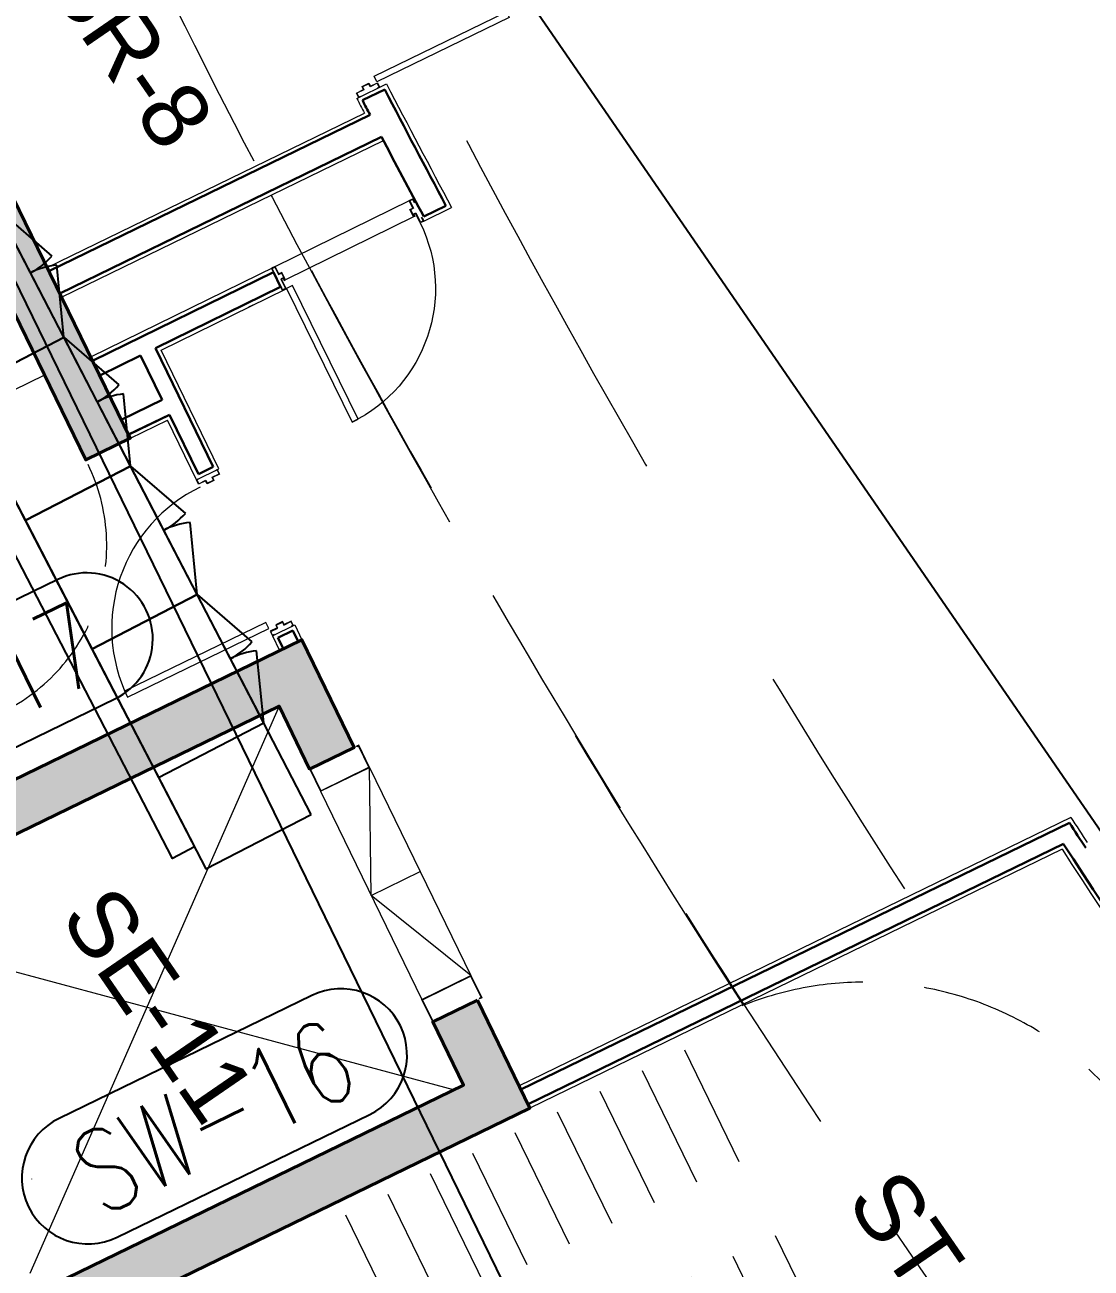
# Model space of a CAD drawing. Header units: millimetres. Extents: x 32582 to 41721, y -247935 to -234947.
# Drawn here: x 39789 to 40434, y -244860 to -244107 of the extents above; entities that cross this region are included whole.
import ezdxf
from ezdxf.enums import TextEntityAlignment as Align

# ---------------------------------------------------------------- set-up
doc = ezdxf.new("R2010")
doc.units = ezdxf.units.MM
doc.header["$LTSCALE"] = 300
doc.header["$MEASUREMENT"] = 0
for name, pattern in [('DGN Style 2', [4.165224, 2.499135, -1.66609]), ('DGN Style 4', [1.902655, 0.950733, -0.475367, 0.001188, -0.475367]), ('TDME_FASHION_L3$0$DGN Style 2', [4.165224, 2.499135, -1.66609]), ('TDME_Fave_column_LGM$0$HIDDENX2', [0.75, 0.5, -0.25]), ('TDME_Fave_Core_L3$0$( Hidden )', [0.375, 0.25, -0.125]), ('TDME_Fave_Core_L3$0$DGN Style 2', [4.165224, 2.499135, -1.66609])]:
    doc.linetypes.add(name, pattern=pattern)
for name, color, linetype, lineweight in [('A-_FNSH----_H-', 8, 'Continuous', 0), ('G-GRID_A', 1, 'DGN Style 4', 0), ('MINORTEXT', 1, 'Continuous', 13), ('STRUCTURES', 3, 'DGN Style 2', 0), ('TDME_FASHION_L3$0$A-_DOOR----_E-', 1, 'Continuous', 13), ('TDME_FASHION_L3$0$A-_FNSH----_E-', 7, 'Continuous', 13), ('TDME_FASHION_L3$0$A-_WALL----_E-', 1, 'Continuous', 30), ('TDME_Fave_column_L3$0$A-_CONC----_E-', 3, 'Continuous', 40), ('TDME_Fave_column_LGM$0$A-_SLABEDGE_E-', 2, 'Continuous', 13), ('TDME_Fave_Core_L3$0$A-_ANOTSYBL_P-', 1, 'Continuous', 30), ('TDME_Fave_Core_L3$0$A-_FLORPATT_E-', 8, 'Continuous', 13), ('TDME_Fave_Core_L3$0$A-_MTAL----_E-', 8, 'Continuous', 13), ('TDME_Fave_Core_L3$0$A-_SLABOPEN_E-', 8, 'TDME_Fave_Core_L3$0$DGN Style 2', 0), ('TDME_Fave_Core_L3$0$A-_STRC----_E-', 1, 'Continuous', 13)]:
    doc.layers.add(name, color=color, linetype=linetype, lineweight=lineweight)
doc.layers.add('I-FURNITURE', color=2, linetype='Continuous')
doc.layers.add('Kitchen-wall', color=3, linetype='Continuous')
doc.styles.add('FAE-WSP-SW-04-PL-STR-0575-01$0$X-Level 4 GA$0$ROMANS', font='Romans.shx', dxfattribs={"width": 0.75})
doc.styles.add('MINORTEXT', font='arial.ttf', dxfattribs={"height": 0.36})

# ---------------------------------------------------------------- blocks, each defined once
blk = doc.blocks.new('TDME_FASHION_L3$0$Door_Electrical_Room')
at = {"layer": 'TDME_FASHION_L3$0$A-_DOOR----_E-'}
for p, q in [((167, 922), (-2.9, 48.4)), ((34.4, 41.2), (204.3, 914.8)), ((204.3, 914.8), (167, 922)), ((-2.9, 48.4), (34.4, 41.2))]:
    blk.add_line(p, q, dxfattribs=at)
at = {"layer": 'TDME_FASHION_L3$0$A-_DOOR----_E-', "extrusion": (0, 0, -1)}
for p, q in [((-40.1, 55.7), (-42.4, 43.9)), ((-42.4, 43.9), (-40.4, 43.5)), ((-40.4, 43.5), (-38.5, 53.3)), ((-10.7, 50), (-40.1, 55.7)), ((-38.5, 53.3), (-38.6, 53.4)), ((-38.6, 53.4), (-13, 48.4)), ((-13, 48.4), (-22, 2.2)), ((-22, 2.2), (-2.3, -1.6)), ((-19.6, 3.8), (-10.7, 50)), ((0, 0), (-19.6, 3.8)), ((-8.8, -45.2), (0, 0)), ((-64.5, -70), (-66.8, -81.8)), ((-62.6, -70.4), (-64.5, -70)), ((-64.5, -80.2), (-62.6, -70.4)), ((-30, -39), (-39, -85.1)), ((-37.4, -87.5), (-28.4, -41.3)), ((-10.4, -42.8), (-30, -39)), ((-28.4, -41.3), (-8.8, -45.2)), ((-2.3, -1.6), (-10.4, -42.8)), ((-66.8, -81.8), (-37.4, -87.5)), ((-66.8, -81.8), (-66.8, -81.8)), ((-39, -85.1), (-64.6, -80.1)), ((-64.6, -80.1), (-64.5, -80.2)), ((863.8, -167.9), (872.8, -121.8)), ((874.4, -124.1), (865.4, -170.3)), ((872.8, -121.8), (902.2, -127.5)), ((900, -129.1), (874.4, -124.1)), ((898, -138.9), (899.9, -129.1)), ((900, -139.3), (898, -138.9)), ((899.9, -129.1), (900, -129.1)), ((902.2, -127.5), (900, -139.3)), ((835.4, -209.3), (844.2, -164.1)), ((855.1, -213.1), (835.4, -209.3)), ((845.8, -166.4), (837.8, -207.7)), ((837.8, -207.7), (857.4, -211.5)), ((844.2, -164.1), (863.8, -167.9)), ((865.4, -170.3), (845.8, -166.4)), ((846.1, -259.2), (855.1, -213.1)), ((857.4, -211.5), (848.4, -257.6)), ((875.5, -264.9), (846.1, -259.2)), ((848.4, -257.6), (874.1, -262.6)), ((874, -262.6), (875.9, -252.8)), ((874.1, -262.6), (874, -262.6)), ((877.8, -253.2), (875.5, -264.9)), ((875.5, -264.9), (875.5, -264.9)), ((875.9, -252.8), (877.8, -253.2))]:
    blk.add_line(p, q, dxfattribs=at)
at = {"layer": 'TDME_FASHION_L3$0$A-_DOOR----_E-', "linetype": 'TDME_FASHION_L3$0$DGN Style 2'}
blk.add_ellipse((-13, 48.4), major_axis=(902.4, 0), ratio=0.988071, start_param=6.091196, end_param=7.653103, dxfattribs=at)
blk = doc.blocks.new('TDME_FASHION_L3$0$HR DOOR')
at = {"layer": 'TDME_FASHION_L3$0$A-_DOOR----_E-', "lineweight": 13}
blk.add_line((144.7, 928.1, 0), (126.3, 928.1, 0), dxfattribs=at)
at = {"layer": 'TDME_FASHION_L3$0$A-_DOOR----_E-', "lineweight": 13, "extrusion": (-6.36259e-18, 5.25102e-09, 1), "elevation": 0, "flags": 128}
for points in [[(124.7, 928), (124.7, 925), (146.7, 925), (146.7, 906), (96.7, 906), (96.7, 886), (52.6, 886), (52.6, 888.2), (66.7, 888.2), (66.7, 906), (2.6, 906), (2.6, 925), (24.6, 925), (24.6, 928), (-0.4, 928), (-0.4, 903), (63.7, 903), (63.7, 891.2), (49.6, 891.2), (49.6, 883), (99.7, 883), (99.7, 903), (149.7, 903), (149.7, 928), (124.7, 928)], [(124.7, -25), (124.7, -22), (146.7, -22), (146.7, -3), (96.7, -3), (96.7, 17), (52.6, 17), (52.6, 14.8), (66.7, 14.8), (66.7, -3), (2.6, -3), (2.6, -22), (24.6, -22), (24.6, -25), (-0.4, -25), (-0.4, 0), (63.7, 0), (63.7, 11.8), (49.6, 11.8), (49.6, 20), (99.7, 20), (99.7, 0), (149.7, 0), (149.7, -25), (124.7, -25)]]:
    blk.add_lwpolyline(points, dxfattribs=at)
at = {"layer": 'TDME_FASHION_L3$0$A-_DOOR----_E-', "elevation": 27.7}
blk.add_lwpolyline([(-0.4, 3), (-900.4, 3), (-900.4, 43), (-0.4, 43)], close=True, dxfattribs=at)
at = {"layer": 'TDME_FASHION_L3$0$A-_DOOR----_E-'}
blk.add_arc((-0.4, 3, 13.8), 900, 89.99999, 179.99995, dxfattribs=at)
blk = doc.blocks.new('TDME_FASHION_L3$0$door950')
at = {"extrusion": (2.96901e-09, 5.47601e-10, -1), "elevation": 3}
blk.add_lwpolyline([(-494251378.7, 2787900080.5), (-494251387.7, 2787900051.8), (-494251342.8, 2787900037.8), (-494251348.8, 2787900018.7), (-494251304.9, 2787900004.9), (-494251298.9, 2787900024), (-494251254.1, 2787900009.9), (-494251245.1, 2787900038.6), (-494251256.5, 2787900042.2), (-494251257.1, 2787900040.3), (-494251247.6, 2787900037.3), (-494251247.6, 2787900037.4), (-494251255.4, 2787900012.4), (-494251300.2, 2787900026.5), (-494251306.2, 2787900007.4), (-494251346.3, 2787900020), (-494251340.3, 2787900039.1), (-494251385.2, 2787900053.2), (-494251377.3, 2787900078.1), (-494251377.4, 2787900078), (-494251367.8, 2787900075), (-494251367.2, 2787900076.9), (-494251378.7, 2787900080.5)], close=True, dxfattribs=at)
at = {"elevation": 0}
blk.add_lwpolyline([(494251543.8, 2787899084.2), (494251531.9, 2787899122.4), (494250625.3, 2787898838.6), (494250637.2, 2787898800.4)], close=True, dxfattribs=at)
at = {"extrusion": (2.75134e-09, 1.24299e-09, -1), "elevation": 4.8}
blk.add_lwpolyline([(-494251692.4, 2787899078.3), (-494251683.5, 2787899106.9), (-494251638.6, 2787899092.9), (-494251632.6, 2787899112), (-494251588.7, 2787899098.3), (-494251594.7, 2787899079.2), (-494251549.8, 2787899065.1), (-494251558.8, 2787899036.5), (-494251570.2, 2787899040.1), (-494251569.6, 2787899042), (-494251560.1, 2787899039), (-494251560.1, 2787899038.9), (-494251552.3, 2787899063.8), (-494251597.2, 2787899077.8), (-494251591.2, 2787899096.9), (-494251631.3, 2787899109.5), (-494251637.3, 2787899090.4), (-494251682.1, 2787899104.4), (-494251689.9, 2787899079.5), (-494251689.9, 2787899079.6), (-494251680.3, 2787899076.6), (-494251680.9, 2787899074.7), (-494251692.4, 2787899078.3)], close=True, dxfattribs=at)
blk.add_arc((494251543.8, 2787899084.2, 0), 950, 107.38031, 197.38122)
blk = doc.blocks.new('*U26')
at = {"layer": 'Defpoints'}
blk.add_lwpolyline([(-4.25, -2), (4.25, -2, 1), (4.25, 2), (-4.25, 2, 1)], format="xyb", close=True, dxfattribs=at)
at = {"layer": 'Defpoints', "style": 'FAE-WSP-SW-04-PL-STR-0575-01$0$X-Level 4 GA$0$ROMANS', "width": 0.75}
blk.add_attdef('SW_NO', text='', height=2.5, dxfattribs=at).set_placement((0, 0), align=Align.MIDDLE_CENTER)

msp = doc.modelspace()

# ---------------------------------------------------------------- hatches: boundary and pattern name
at = {"layer": 'A-_FNSH----_H-'}
h = msp.add_hatch(color=254, dxfattribs=at)
h.dxf.hatch_style = 1
h.paths.add_polyline_path([(39825.64, -244370.65), (39852.61, -244357.52), (39662.15, -243966.44), (39374.57, -244106.32), (39664.3, -244701.94), (39691.28, -244688.81), (39672.75, -244650.74), (39942.53, -244519.51), (39961.02, -244557.6), (39988.03, -244544.47), (39956.38, -244479.41), (39659.63, -244623.76), (39414.67, -244120.18), (39648.48, -244006.45)])
h = msp.add_hatch(color=254, dxfattribs=at)
h.dxf.hatch_style = 1
h.paths.add_polyline_path([(39906.83, -245063.33), (39968.07, -245189.23), (39914.11, -245215.48), (39852.88, -245089.58)])
h.paths.add_polyline_path([(40062.48, -244697.48), (40094.19, -244762.67), (39770.46, -244920.14), (39738.67, -244854.8), (39765.65, -244841.69), (39784.31, -244880.04), (40054.09, -244748.82), (40035.43, -244710.45)])

# ---------------------------------------------------------------- linework, layer by layer
at = {"layer": 'Defpoints'}
msp.add_lwpolyline([(36609.09, -243935.98), (38743.51, -247038.74), (41035.52, -245462.05), (38901.1, -242359.28)], close=True, dxfattribs=at)
at = {"layer": 'Defpoints', "color": 4}
msp.add_lwpolyline([(38576.95, -246828.31), (36978.74, -243546.55), (38963.51, -242579.98), (40561.72, -245861.73)], close=True, dxfattribs=at)
at = {"layer": 'G-GRID_A'}
msp.add_arc((39728.58, -249049.26), 5341, 84.38848, 123.13815, dxfattribs=at)
at = {"layer": 'I-FURNITURE', "color": 1, "elevation": 0}
msp.add_lwpolyline([(39961.99, -244585.06), (39647.77, -243978.56), (39584.06, -244011.56), (39898.28, -244618.06)], close=True, dxfattribs=at)
at = {"layer": 'I-FURNITURE', "elevation": 0}
for points in [[(39748.72, -244329.33), (39812.43, -244296.32), (39772.17, -244218.62), (39708.47, -244251.63)], [(39789.12, -244407.29), (39852.82, -244374.29), (39812.57, -244296.59), (39748.86, -244329.6)], [(39829.37, -244484.99), (39893.08, -244451.99), (39852.82, -244374.29), (39789.12, -244407.29)], [(39869.62, -244562.69), (39933.33, -244529.68), (39893.08, -244451.99), (39829.37, -244484.99)]]:
    msp.add_lwpolyline(points, close=True, dxfattribs=at)
at = {"layer": 'I-FURNITURE', "color": 1, "elevation": 0}
for points in [[(39772.17, -244218.62), (39805.26, -244247.26)], [(39812.4, -244296.26), (39808.09, -244252.72)], [(39812.57, -244296.59), (39845.65, -244325.22)], [(39852.79, -244374.23), (39848.48, -244330.69)], [(39852.82, -244374.29), (39885.91, -244402.92)], [(39893.04, -244451.92), (39888.74, -244408.38)], [(39893.08, -244451.99), (39926.16, -244480.62)], [(39933.3, -244529.62), (39928.99, -244486.08)]]:
    msp.add_lwpolyline(points, dxfattribs=at)
at = {"layer": 'I-FURNITURE', "color": 1}
for centre, start, end in [((39772.17, -244218.62, 0), 297.38796, 319.12467), ((39812.4, -244296.26, 0), 95.65126, 117.38796), ((39812.57, -244296.59, 0), 297.38796, 319.12467), ((39852.79, -244374.23, 0), 95.65126, 117.38796), ((39893.04, -244451.92, 0), 95.65126, 117.38796), ((39852.82, -244374.29, 0), 297.38796, 319.12467), ((39893.08, -244451.99, 0), 297.38796, 319.12467), ((39933.3, -244529.62, 0), 95.65126, 117.38796)]:
    msp.add_arc(centre, 43.75, start, end, dxfattribs=at)
at = {"layer": 'Kitchen-wall', "elevation": 0}
msp.add_lwpolyline([(39627.96, -244096.23), (39891.38, -244604.75), (39878.06, -244611.65), (39614.64, -244103.13)], close=True, dxfattribs=at)
at = {"layer": 'STRUCTURES', "color": 3, "ltscale": 0.3}
for centre, radius, start, end in [((45477.49, -241310.61, 0), 6132.89, 193.860715, 212.769885), ((45477.49, -241310.61), 6252.89, 193.892757, 212.823249)]:
    msp.add_arc(centre, radius, start, end, dxfattribs=at)
at = {"layer": 'TDME_FASHION_L3$0$A-_FNSH----_E-'}
for p, q in [((39989.55, -244151.91), (40007.54, -244143.16)), ((39989.55, -244151.91), (40007.54, -244143.16)), ((39802.28, -244254.12), (39994.15, -244160.79)), ((39802.28, -244254.12), (39994.15, -244160.79)), ((39811.04, -244272.1), (40005.66, -244177.44)), ((39811.04, -244272.1), (40005.66, -244177.44)), ((39906.1, -244375.99, 0), (39871.17, -244304.2, 0)), ((39906.1, -244375.99, 0), (39871.17, -244304.2, 0)), ((39852.63, -244357.52, 0), (39875.11, -244346.58)), ((39852.63, -244357.52, 0), (39875.11, -244346.58)), ((39892.61, -244382.55, 0), (39875.11, -244346.58, 0)), ((39892.61, -244382.55, 0), (39875.11, -244346.58, 0)), ((39892.61, -244382.55, 0), (39906.1, -244375.99, 0)), ((39892.61, -244382.55, 0), (39906.1, -244375.99, 0)), ((39938.52, -244476.98, 0), (39952.01, -244470.42, 0)), ((39938.52, -244476.98, 0), (39952.01, -244470.42, 0)), ((39938.52, -244476.98, 0), (39942.9, -244485.97, 0)), ((39938.52, -244476.98, 0), (39942.9, -244485.97, 0)), ((39952.01, -244470.42, 0), (39956.38, -244479.41, 0)), ((39952.01, -244470.42, 0), (39956.38, -244479.41, 0)), ((40421.31, -244586.87), (40087.63, -244749.18, 0)), ((40415.95, -244606.15, 0), (40094.09, -244762.72, 0))]:
    msp.add_line(p, q, dxfattribs=at)
at = {"layer": 'TDME_FASHION_L3$0$A-_FNSH----_E-', "lineweight": 0}
for p, q in [((39940.23, -244253.58, 0), (40021.87, -244213.5, 0)), ((39940.23, -244253.58, 0), (40021.87, -244213.5, 0)), ((40023.9, -244223.65, 0), (39946.43, -244261.68, 0)), ((40023.9, -244223.65, 0), (39946.43, -244261.68, 0)), ((39828.69, -244308.34, 0), (39940.23, -244253.58, 0)), ((39828.69, -244308.34, 0), (39940.23, -244253.58, 0)), ((39924.37, -244278.07, 0), (39926.91, -244276.83, 0)), ((39924.37, -244278.07, 0), (39926.91, -244276.83, 0))]:
    msp.add_line(p, q, dxfattribs=at)
at = {"layer": 'TDME_FASHION_L3$0$A-_FNSH----_E-', "lineweight": 0, "extrusion": (9.63348e-09, 7.08303e-09, 1)}
for p, q in [((40030.14, -244226.15, -1.61), (40046.9, -244217.92, -1.61)), ((40030.14, -244226.15, -1.61), (40046.9, -244217.92, -1.61)), ((39871.17, -244304.2, 0), (39946.84, -244267.05, 0)), ((39871.17, -244304.2, 0), (39946.84, -244267.05, 0))]:
    msp.add_line(p, q, dxfattribs=at)
at = {"layer": 'TDME_FASHION_L3$0$A-_FNSH----_E-'}
for centre, radius, start, end in [((45477.67, -241310.53), 6160.05, 207.376732, 208.162587), ((45477.67, -241310.53), 6160.05, 207.376732, 208.162587), ((45477.67, -241310.53), 6180.05, 207.372085, 207.46482), ((45477.67, -241310.53), 6180.05, 207.372085, 207.46482), ((45477.63, -241310.55), 6025, 212.941858, 213.114936), ((45477.63, -241310.55), 6040, 213.067755, 216.365432)]:
    msp.add_arc(centre, radius, start, end, dxfattribs=at)
at = {"layer": 'TDME_FASHION_L3$0$A-_WALL----_E-'}
for p, q in [((39992.95, -244153.04), (40006.44, -244146.47)), ((39992.95, -244153.04), (40006.44, -244146.47)), ((39803.38, -244256.37), (39997.56, -244161.92)), ((39803.38, -244256.37), (39997.56, -244161.92)), ((39809.94, -244269.86), (40004.5, -244175.22)), ((39809.94, -244269.86), (40004.5, -244175.22)), ((39939.09, -244256.93, 0), (39943.49, -244265.91, 0)), ((39939.09, -244256.93, 0), (39943.49, -244265.91, 0)), ((39902.76, -244374.83, 0), (39867.84, -244303.05, 0)), ((39902.76, -244374.83, 0), (39867.84, -244303.05, 0)), ((39871.89, -244334.25, 0), (39858.86, -244307.46, 0)), ((39871.89, -244334.25, 0), (39858.86, -244307.46, 0)), ((39851.54, -244355.27, 0), (39847.16, -244346.28, 0)), ((39851.54, -244355.27, 0), (39847.16, -244346.28, 0)), ((39851.54, -244355.27, 0), (39876.27, -244343.24, 0)), ((39851.54, -244355.27, 0), (39876.27, -244343.24, 0)), ((39893.76, -244379.21, 0), (39876.27, -244343.24, 0)), ((39893.76, -244379.21, 0), (39876.27, -244343.24, 0)), ((39893.76, -244379.21, 0), (39902.76, -244374.83, 0)), ((39893.76, -244379.21, 0), (39902.76, -244374.83, 0)), ((39941.86, -244478.13, 0), (39950.86, -244473.76, 0)), ((39941.86, -244478.13, 0), (39950.86, -244473.76, 0)), ((39950.86, -244473.76, 0), (39954.14, -244480.51, 0)), ((39950.86, -244473.76, 0), (39954.14, -244480.51, 0)), ((39941.86, -244478.13, 0), (39945.14, -244484.88, 0)), ((39941.86, -244478.13, 0), (39945.14, -244484.88, 0)), ((39954.14, -244480.51, 0), (39945.14, -244484.88, 0)), ((39954.14, -244480.51, 0), (39945.14, -244484.88, 0)), ((40420.42, -244590.08), (40088.72, -244751.43, 0)), ((40416.84, -244602.94), (40093.09, -244760.42, 0))]:
    msp.add_line(p, q, dxfattribs=at)
at = {"layer": 'TDME_FASHION_L3$0$A-_WALL----_E-', "extrusion": (9.63348e-09, 7.08303e-09, 1)}
for p, q in [((40030, -244223.43, -1.61), (40043.48, -244216.81, -1.61)), ((40030, -244223.43, -1.61), (40043.48, -244216.81, -1.61)), ((39829.78, -244310.59, 0), (39939.09, -244256.93, 0)), ((39829.78, -244310.59, 0), (39939.09, -244256.93, 0)), ((39867.84, -244303.05, 0), (39943.49, -244265.91, 0)), ((39867.84, -244303.05, 0), (39943.49, -244265.91, 0)), ((39834.16, -244319.58, 0), (39858.86, -244307.46, 0)), ((39834.16, -244319.58, 0), (39858.86, -244307.46, 0))]:
    msp.add_line(p, q, dxfattribs=at)
at = {"layer": 'TDME_FASHION_L3$0$A-_WALL----_E-', "lineweight": 0}
for p, q in [((39829.78, -244310.59, 0), (39939.09, -244256.93, 0)), ((39829.78, -244310.59, 0), (39939.09, -244256.93, 0)), ((39923.28, -244275.83, 0), (39923.57, -244275.69, 0)), ((39923.28, -244275.83, 0), (39923.57, -244275.69, 0))]:
    msp.add_line(p, q, dxfattribs=at)
at = {"layer": 'TDME_FASHION_L3$0$A-_WALL----_E-', "linetype": 'Continuous'}
for p, q in [((39871.89, -244334.25, 0), (39847.43, -244346.14, 0)), ((39871.89, -244334.25, 0), (39847.43, -244346.14, 0)), ((39876.27, -244343.24, 0), (39851.81, -244355.14, 0)), ((39876.27, -244343.24, 0), (39851.81, -244355.14, 0))]:
    msp.add_line(p, q, dxfattribs=at)
at = {"layer": 'TDME_FASHION_L3$0$A-_WALL----_E-'}
for centre, radius, start, end in [((45477.67, -241310.53), 6162.55, 207.399419, 208.138517), ((45477.67, -241310.53), 6162.55, 207.399419, 208.138517), ((45477.67, -241310.53), 6177.55, 207.39587, 207.488644), ((45477.67, -241310.53), 6177.55, 207.39587, 207.488644), ((45477.67, -241310.53), 6177.55, 207.62783, 208.133675), ((45477.67, -241310.53), 6177.55, 207.62783, 208.133675), ((45477.63, -241310.55), 6027.5, 212.962886, 213.135903), ((45477.63, -241310.55), 6037.5, 213.046826, 216.365432)]:
    msp.add_arc(centre, radius, start, end, dxfattribs=at)
at = {"layer": 'TDME_Fave_column_L3$0$A-_CONC----_E-', "elevation": 0}
msp.add_lwpolyline([(39662.15, -243966.44), (39374.57, -244106.32), (39664.3, -244701.94), (39691.28, -244688.81), (39672.75, -244650.74), (39942.53, -244519.51), (39961.02, -244557.6), (39988.03, -244544.47), (39956.38, -244479.41), (39659.63, -244623.76), (39414.67, -244120.18), (39648.48, -244006.45), (39825.64, -244370.65), (39852.61, -244357.52), (39662.09, -243966.3)], dxfattribs=at)
msp.add_lwpolyline([(40062.48, -244697.48), (40094.19, -244762.67), (39770.46, -244920.14), (39738.67, -244854.8), (39765.65, -244841.69), (39784.31, -244880.04), (40054.09, -244748.82), (40035.43, -244710.45)], close=True, dxfattribs=at)
at = {"layer": 'TDME_Fave_column_LGM$0$A-_SLABEDGE_E-', "linetype": 'TDME_Fave_column_LGM$0$HIDDENX2'}
msp.add_arc((45476.36, -241307.82, 0), 6252.89, 193.700373, 224.843645, dxfattribs=at)
at = {"layer": 'TDME_Fave_Core_L3$0$A-_ANOTSYBL_P-', "linetype": 'TDME_Fave_Core_L3$0$( Hidden )', "lineweight": 0}
for centre, radius, start, end in [((39726.25, -244422.33, 0), 112.09, 295.93958, 25.93963), ((40296.78, -244886.53, 0), 200, 25.9396, 115.93958), ((40313.84, -244921.6, 0), 200, 295.93958, 25.9396)]:
    msp.add_arc(centre, radius, start, end, dxfattribs=at)
at = {"layer": 'TDME_Fave_Core_L3$0$A-_FLORPATT_E-', "extrusion": (-3.79462e-08, -2.47404e-08, 1)}
for p, q in [((39997.3, -244556.64, 0), (40058.54, -244682.53, 0)), ((39967.63, -244571.08, 0), (40028.87, -244696.97, 0))]:
    msp.add_line(p, q, dxfattribs=at)
at = {"layer": 'TDME_Fave_Core_L3$0$A-_FLORPATT_E-'}
msp.add_line((39998.25, -244634.02, 0), (40027.92, -244619.59, 0), dxfattribs=at)
at = {"layer": 'TDME_Fave_Core_L3$0$A-_FLORPATT_E-', "elevation": 0}
msp.add_lwpolyline([(40058.54, -244682.53), (39998.25, -244634.02), (39997.3, -244556.65)], dxfattribs=at)
at = {"layer": 'TDME_Fave_Core_L3$0$A-_MTAL----_E-'}
for p, q in [((39989.52, -244544.08, 0), (39989.39, -244543.81, 0)), ((40063.63, -244696.41, 0), (40063.76, -244696.68, 0)), ((39792.79, -244805.5, 0), (39792.93, -244805.77, 0))]:
    msp.add_line(p, q, dxfattribs=at)
at = {"layer": 'TDME_Fave_Core_L3$0$A-_MTAL----_E-', "elevation": 0}
for points in [[(39961.06, -244557.58), (39967.63, -244571.08), (39997.3, -244556.65), (39990.74, -244543.15), (39989.39, -244543.81)], [(39961.33, -244557.45), (39967.76, -244570.68), (39996.9, -244556.51), (39990.6, -244543.55), (39989.52, -244544.08)], [(40035.44, -244710.46), (40028.87, -244696.97), (40058.54, -244682.53), (40065.11, -244696.02), (40063.76, -244696.68)], [(40035.71, -244710.33), (40029.27, -244697.11), (40058.4, -244682.93), (40064.71, -244695.88), (40063.63, -244696.41)]]:
    msp.add_lwpolyline(points, dxfattribs=at)
at = {"layer": 'TDME_Fave_Core_L3$0$A-_SLABOPEN_E-', "lineweight": 0, "ltscale": 0.5}
for p, q in [((39942.54, -244519.5, 0), (39784.31, -244880.04, 0)), ((40048.08, -244751.74, 0), (39672.77, -244650.73, 0))]:
    msp.add_line(p, q, dxfattribs=at)
at = {"layer": 'TDME_Fave_Core_L3$0$A-_STRC----_E-'}
msp.add_line((39800.69, -244319.32, 0), (39692.78, -244371.81, 0), dxfattribs=at)
at = {"layer": 'TDME_Fave_Core_L3$0$A-_STRC----_E-', "linetype": 'TDME_Fave_Core_L3$0$DGN Style 2', "ltscale": 0.1}
for p, q in [((40275.62, -244907.38, 0), (40183.66, -244719.15, 0)), ((40249.99, -244919.85, 0), (40158.04, -244731.61, 0)), ((40224.36, -244932.31, 0), (40132.41, -244744.08, 0)), ((40198.73, -244944.78, 0), (40106.78, -244756.55, 0)), ((40173.1, -244957.25, 0), (40081.15, -244769.01, 0)), ((40147.47, -244969.71, 0), (40055.52, -244781.48, 0)), ((40121.84, -244982.18, 0), (40029.89, -244793.95, 0)), ((40096.22, -244994.65, 0), (40004.26, -244806.41, 0)), ((40070.59, -245007.11, 0), (39978.63, -244818.88, 0))]:
    msp.add_line(p, q, dxfattribs=at)

# ---------------------------------------------------------------- block references
at = {"layer": 'Defpoints', "xscale": 20, "yscale": 20, "zscale": 20}
for p, rotation, values in [((39749.78, -244516.1), 25.93958707438624, {'SW_NO': 'SW-17'}), ((39903.51, -244767.71), 25.93958719613568, {'SW_NO': 'SW-16'})]:
    msp.add_blockref('*U26', p, dxfattribs=dict(at, rotation=rotation)).add_auto_attribs(values)
at = {"layer": 'TDME_FASHION_L3$0$A-_DOOR----_E-', "lineweight": 0, "extrusion": (-9.92247e-10, 5.15642e-09, 1), "xscale": -0.1, "yscale": 0.1, "zscale": 0.1, "rotation": 296.1493679156653}
msp.add_blockref('TDME_FASHION_L3$0$HR DOOR', (39946.82, -244267.01, -0.16), dxfattribs=at)
msp.add_blockref('TDME_FASHION_L3$0$HR DOOR', (39946.82, -244267.01, -0.16), dxfattribs=at)
at = {"layer": 'TDME_FASHION_L3$0$A-_DOOR----_E-', "linetype": 'TDME_FASHION_L3$0$DGN Style 2', "lineweight": 0, "xscale": 0.1, "yscale": 0.1, "zscale": 0.1, "rotation": 8.5583798532953}
msp.add_blockref('TDME_FASHION_L3$0$door950', (-7346160.94, -283285290.19, 0), dxfattribs=at)
msp.add_blockref('TDME_FASHION_L3$0$door950', (-7346160.94, -283285290.19, 0), dxfattribs=at)
at = {"layer": 'TDME_FASHION_L3$0$A-_WALL----_E-', "xscale": -0.1, "yscale": 0.1, "zscale": 0.1, "rotation": 284.9394157286304}
msp.add_blockref('TDME_FASHION_L3$0$Door_Electrical_Room', (39996.89, -244142.78), dxfattribs=at)
msp.add_blockref('TDME_FASHION_L3$0$Door_Electrical_Room', (39996.89, -244142.78), dxfattribs=at)

# ---------------------------------------------------------------- texts
at = {"layer": 'MINORTEXT', "char_height": 40, "attachment_point": 1, "rotation": 304.52442, "style": 'MINORTEXT'}
for s, insert in [('SR-8', (39833, -244058.75)), ('SE-11', (39842.35, -244624.67)), ('ST-08A', (40317.77, -244796.05))]:
    msp.add_mtext(s, dxfattribs=dict(at, insert=insert))

doc.saveas('drawing.dxf')
